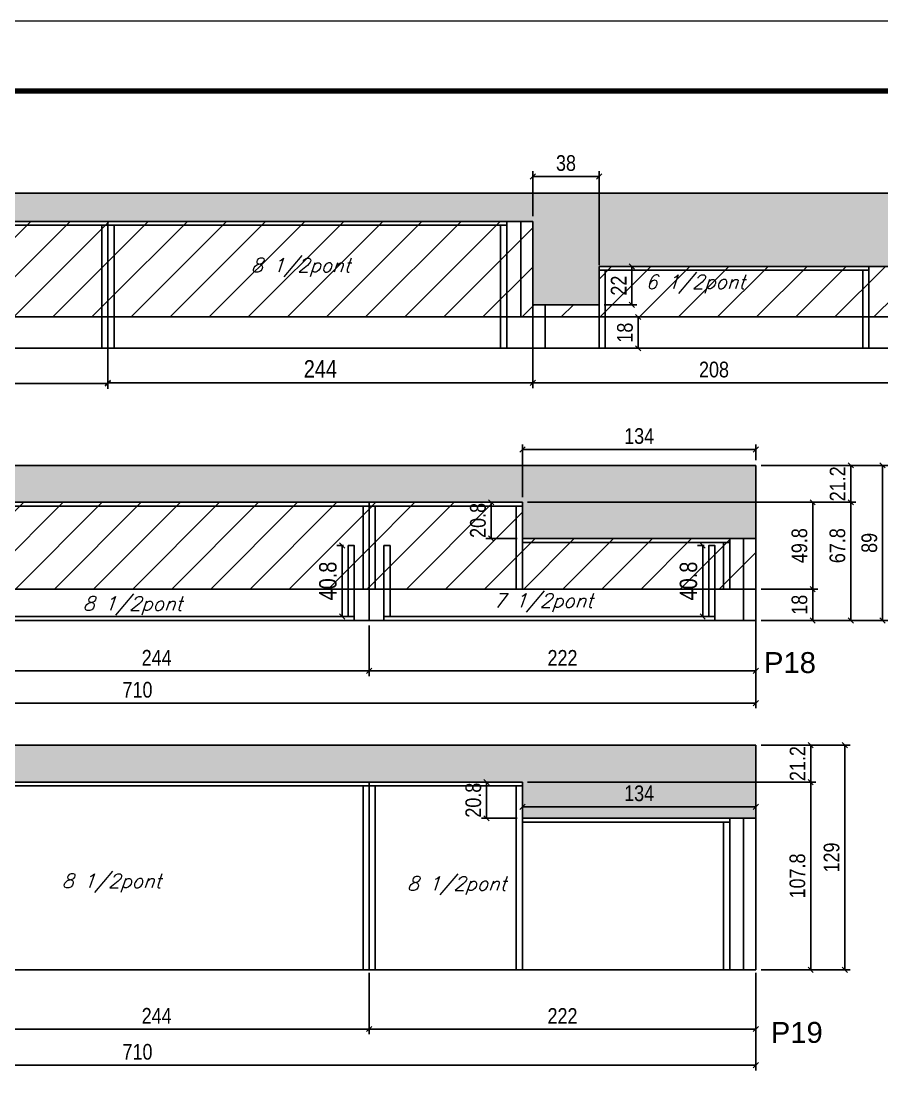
# Model space of a CAD drawing. Extents: x -20960 to -5926, y -2106 to 21915.
# Drawn here: x -10115 to -9621, y 19006 to 19618 of the extents above; entities that cross this region are included whole.
import ezdxf

# ---------------------------------------------------------------- set-up
doc = ezdxf.new("R2010")
doc.units = 0
doc.linetypes.add('DASHED', pattern=[0.75, 0.5, -0.25])
for name, color, linetype in [('5', 5, 'Continuous'), ('COTA', 241, 'Continuous'), ('Painéis', 200, 'Continuous'), ('Reaproveitamento', 251, 'Continuous'), ('SARR_2.2x7', 40, 'Continuous'), ('SARR_3.5x7', 81, 'Continuous'), ('texto', 7, 'Continuous')]:
    doc.layers.add(name, color=color, linetype=linetype)
doc.layers.add('Folhas', color=255, linetype='Continuous', lineweight=9)
doc.layers.add('SARRAFO DE PRESSAO', color=251, linetype='DASHED', lineweight=9)
doc.styles.add('COTA TECNICA', font='techl___.ttf', dxfattribs={"height": 10})
doc.styles.add('COTA TECNICA-50', font='techl___.ttf', dxfattribs={"height": 9})
doc.styles.add('Romans', font='romans.shx')
doc.styles.get("Standard").update_dxf_attribs({"font": 'arial.ttf'})
doc.dimstyles.new('COTA PAINEL-50', dxfattribs={"dimtxt": 9, "dimasz": 3, "dimexe": 3, "dimexo": 3, "dimgap": 3, "dimtad": 1, "dimdec": 1, "dimzin": 12, "dimdsep": 46, "dimtxsty": 'COTA TECNICA-50', "dimblk1": 'OBLIQUE', "dimblk2": 'OBLIQUE', "dimsah": 1, "dimcen": 0.9, "dimclrd": 4, "dimclre": 4, "dimclrt": 240, "dimadec": 1, "dimazin": 3, "dimtfac": 1, "dimtdec": 1, "dimtmove": 0, "dimatfit": 3, "dimfxl": 1, "dimtolj": 1, "dimtzin": 12, "dimarcsym": 0})
doc.dimstyles.new('PAINEL', dxfattribs={"dimtxt": 10, "dimasz": 3, "dimexe": 3, "dimexo": 3, "dimgap": 3, "dimtad": 1, "dimdec": 1, "dimzin": 12, "dimdsep": 46, "dimtxsty": 'COTA TECNICA', "dimblk1": 'OBLIQUE', "dimblk2": 'OBLIQUE', "dimsah": 1, "dimcen": 0.9, "dimclrd": 4, "dimclre": 4, "dimclrt": 240, "dimadec": 1, "dimazin": 3, "dimtfac": 1, "dimtdec": 1, "dimtmove": 0, "dimatfit": 3, "dimfxl": 1, "dimtolj": 1, "dimtzin": 12, "dimarcsym": 0})
pattern_1 = [(50, (1585, 0), (5.4655401, -0.4781726), [0.5715, -6.2865]), (355, (1585, 0), (-1.0573026, 5.7317054), [0.4572, -5.0292175]), (100.451445, (1585.4555, -0.04), (4.4082374, 5.2535326), [0.4857003, -5.3427073]), (46.1842, (1585, 1.524), (8.1323712, -1.2612698), [0.85725, -9.42975]), (96.635558, (1585.678, 1.419), (7.122124, 7.4227837), [0.7285507, -8.0140682]), (351.18415, (1585, 1.524), (7.122124, 7.4227837), [0.685799, -7.543792]), (21, (1585.762, 1.143), (4.5484317, -3.06795595), [0.5715, -6.2865]), (326, (1585.762, 1.143), (1.8540609, 5.525639), [0.4572, -5.0292]), (71.451445, (1586.141, 0.8873), (6.4024926, 2.4576831), [0.4857003, -5.3426981]), (37.5, (1585, 0), (0.0926581, 2.53665117), [0, -4.96824, 0, -5.1054, 0, -5.04825]), (7.5, (1585, 0), (2.00458988, 3.00541724), [0, -2.91084, 0, -4.85394, 0, -1.92405]), (327.5, (1583.3007, 0), (4.06771786, -0.17186232), [0, -1.905, 0, -5.9436, 0, -7.8867]), (317.5, (1582.5387, 0), (4.44387544, 0.76279473), [0, -2.4765, 0, -3.94716, 0, -5.6007])]

# ---------------------------------------------------------------- blocks, each defined once
blk = doc.blocks.new('9999999999')
at = {"layer": 'Folhas'}
blk.add_lwpolyline([(98138.98, 34190.21), (99623.98, 34190.21), (99623.98, 35240.21), (98138.98, 35240.21)], close=True, dxfattribs=at)
at = {"layer": 'Folhas', "color": 30, "const_width": 3}
blk.add_lwpolyline([(98213.98, 34230.21), (99583.98, 34230.21), (99583.98, 35200.21), (98213.98, 35200.21)], close=True, dxfattribs=at)
blk = doc.blocks.new('_Oblique')
at = {"color": 0, "linetype": 'ByBlock', "lineweight": -2}
blk.add_line((-0.5, -0.5), (0.5, 0.5), dxfattribs=at)
blk = doc.blocks.new('*D288')
at = {"layer": 'COTA', "color": 4, "lineweight": -2, "ltscale": 25, "transparency": 16777216}
for p, q in [((-10308.86, 19445.56), (-10308.86, 19407.29)), ((-10064.86, 19445.56), (-10064.86, 19407.29)), ((-10308.86, 19410.29), (-10064.86, 19410.29))]:
    blk.add_line(p, q, dxfattribs=at)
at = {"layer": 'Defpoints', "color": 0, "ltscale": 25, "transparency": 16777216}
for p in [(-10308.86, 19448.56), (-10064.86, 19448.56), (-10064.86, 19410.29)]:
    blk.add_point(p, dxfattribs=at)
at = {"layer": 'COTA', "color": 4, "lineweight": -2, "ltscale": 25, "transparency": 16777216, "xscale": 3, "yscale": 3, "zscale": 3, "rotation": 180}
blk.add_blockref('_Oblique', (-10308.86, 19410.29), dxfattribs=at)
at = {"layer": 'COTA', "color": 4, "lineweight": -2, "ltscale": 25, "transparency": 16777216, "xscale": 3, "yscale": 3, "zscale": 3}
blk.add_blockref('_Oblique', (-10064.86, 19410.29), dxfattribs=at)
at = {"layer": 'COTA', "color": 240, "ltscale": 25, "transparency": 16777216, "insert": (-10186.86, 19418.36), "char_height": 10, "attachment_point": 5, "style": 'COTA TECNICA'}
blk.add_mtext('\\A1;244', dxfattribs=at)
blk = doc.blocks.new('*D289')
at = {"layer": 'COTA', "color": 4, "lineweight": -2, "ltscale": 25, "transparency": 16777216}
for p, q in [((-10064.86, 19445.56), (-10064.86, 19407.72)), ((-9820.86, 19445.56), (-9820.86, 19407.72)), ((-10064.86, 19410.72), (-9820.86, 19410.72))]:
    blk.add_line(p, q, dxfattribs=at)
at = {"layer": 'Defpoints', "color": 0, "ltscale": 25, "transparency": 16777216}
for p in [(-10064.86, 19448.56), (-9820.86, 19448.56), (-9820.86, 19410.72)]:
    blk.add_point(p, dxfattribs=at)
at = {"layer": 'COTA', "color": 4, "lineweight": -2, "ltscale": 25, "transparency": 16777216, "xscale": 3, "yscale": 3, "zscale": 3, "rotation": 180}
blk.add_blockref('_Oblique', (-10064.86, 19410.72), dxfattribs=at)
at = {"layer": 'COTA', "color": 4, "lineweight": -2, "ltscale": 25, "transparency": 16777216, "xscale": 3, "yscale": 3, "zscale": 3}
blk.add_blockref('_Oblique', (-9820.86, 19410.72), dxfattribs=at)
at = {"layer": 'COTA', "color": 240, "ltscale": 25, "transparency": 16777216, "insert": (-9942.86, 19418.79), "char_height": 10, "attachment_point": 5, "style": 'COTA TECNICA'}
blk.add_mtext('\\A1;244', dxfattribs=at)
blk = doc.blocks.new('*D293')
at = {"layer": 'COTA', "color": 4, "lineweight": -2, "transparency": 16777216}
for p, q in [((-9612.88, 19445.56), (-9612.88, 19407.72)), ((-9820.86, 19427.56), (-9820.86, 19407.72)), ((-9612.88, 19410.72), (-9820.86, 19410.72))]:
    blk.add_line(p, q, dxfattribs=at)
at = {"layer": 'Defpoints', "color": 0, "transparency": 16777216}
for p in [(-9612.88, 19448.56), (-9820.86, 19430.56), (-9820.86, 19410.72)]:
    blk.add_point(p, dxfattribs=at)
at = {"layer": 'COTA', "color": 4, "lineweight": -2, "transparency": 16777216, "xscale": 3, "yscale": 3, "zscale": 3, "rotation": 180}
blk.add_blockref('_Oblique', (-9820.86, 19410.72), dxfattribs=at)
at = {"layer": 'COTA', "color": 4, "lineweight": -2, "transparency": 16777216, "xscale": 3, "yscale": 3, "zscale": 3}
blk.add_blockref('_Oblique', (-9612.88, 19410.72), dxfattribs=at)
at = {"layer": 'COTA', "color": 240, "transparency": 16777216, "insert": (-9716.87, 19418.33), "char_height": 9, "attachment_point": 5, "style": 'COTA TECNICA-50'}
blk.add_mtext('\\A1;208', dxfattribs=at)
blk = doc.blocks.new('*D295')
at = {"layer": 'COTA', "color": 4, "lineweight": -2, "transparency": 16777216}
for p, q in [((-9689.86, 19363.38), (-9617.08, 19363.38)), ((-9620.08, 19274.38), (-9620.08, 19363.38)), ((-9689.86, 19274.38), (-9617.08, 19274.38))]:
    blk.add_line(p, q, dxfattribs=at)
at = {"layer": 'Defpoints', "color": 0, "transparency": 16777216}
for p in [(-9692.86, 19363.38), (-9620.08, 19363.38), (-9692.86, 19274.38)]:
    blk.add_point(p, dxfattribs=at)
at = {"layer": 'COTA', "color": 4, "lineweight": -2, "transparency": 16777216, "xscale": 3, "yscale": 3, "zscale": 3}
for p, rotation in [((-9620.08, 19363.38), 90), ((-9620.08, 19274.38), 270)]:
    blk.add_blockref('_Oblique', p, dxfattribs=dict(at, rotation=rotation))
at = {"layer": 'COTA', "color": 240, "transparency": 16777216, "insert": (-9627.67, 19318.88), "char_height": 9, "attachment_point": 5, "rotation": 90, "style": 'COTA TECNICA-50'}
blk.add_mtext('\\A1;89', dxfattribs=at)
blk = doc.blocks.new('*D203')
at = {"layer": 'COTA', "color": 4, "lineweight": -2, "transparency": 16777216}
for p, q in [((-9689.86, 19363.38), (-9635.36, 19363.38)), ((-9638.36, 19363.38), (-9638.36, 19342.18)), ((-9823.86, 19342.18), (-9635.36, 19342.18))]:
    blk.add_line(p, q, dxfattribs=at)
at = {"layer": 'Defpoints', "color": 0, "transparency": 16777216}
for p in [(-9692.86, 19363.38), (-9826.86, 19342.18), (-9638.36, 19342.18)]:
    blk.add_point(p, dxfattribs=at)
at = {"layer": 'COTA', "color": 4, "lineweight": -2, "transparency": 16777216, "xscale": 3, "yscale": 3, "zscale": 3}
for p, rotation in [((-9638.36, 19363.38), 90), ((-9638.36, 19342.18), 270)]:
    blk.add_blockref('_Oblique', p, dxfattribs=dict(at, rotation=rotation))
at = {"layer": 'COTA', "color": 240, "transparency": 16777216, "insert": (-9645.91, 19352.78), "char_height": 9, "attachment_point": 5, "rotation": 90, "style": 'COTA TECNICA-50'}
blk.add_mtext('\\A1;21.2', dxfattribs=at)
blk = doc.blocks.new('*D204')
at = {"layer": 'COTA', "color": 4, "lineweight": -2, "transparency": 16777216}
for p, q in [((-9823.86, 19342.18), (-9635.36, 19342.18)), ((-9638.36, 19342.18), (-9638.36, 19274.38)), ((-9689.86, 19274.38), (-9635.36, 19274.38))]:
    blk.add_line(p, q, dxfattribs=at)
at = {"layer": 'Defpoints', "color": 0, "transparency": 16777216}
for p in [(-9826.86, 19342.18), (-9692.86, 19274.38), (-9638.36, 19274.38)]:
    blk.add_point(p, dxfattribs=at)
at = {"layer": 'COTA', "color": 4, "lineweight": -2, "transparency": 16777216, "xscale": 3, "yscale": 3, "zscale": 3}
for p, rotation in [((-9638.36, 19342.18), 90), ((-9638.36, 19274.38), 270)]:
    blk.add_blockref('_Oblique', p, dxfattribs=dict(at, rotation=rotation))
at = {"layer": 'COTA', "color": 240, "transparency": 16777216, "insert": (-9645.97, 19317.28), "char_height": 9, "attachment_point": 5, "rotation": 90, "style": 'COTA TECNICA-50'}
blk.add_mtext('\\A1;67.8', dxfattribs=at)
blk = doc.blocks.new('*D297')
at = {"layer": 'COTA', "color": 4, "lineweight": -2, "transparency": 16777216}
for p, q in [((-10158.86, 19271.38), (-10158.86, 19242.39)), ((-9914.86, 19271.38), (-9914.86, 19242.39)), ((-10158.86, 19245.39), (-9914.86, 19245.39))]:
    blk.add_line(p, q, dxfattribs=at)
at = {"layer": 'Defpoints', "color": 0, "transparency": 16777216}
for p in [(-10158.86, 19274.38), (-9914.86, 19274.38), (-9914.86, 19245.39)]:
    blk.add_point(p, dxfattribs=at)
at = {"layer": 'COTA', "color": 4, "lineweight": -2, "transparency": 16777216, "xscale": 3, "yscale": 3, "zscale": 3, "rotation": 180}
blk.add_blockref('_Oblique', (-10158.86, 19245.39), dxfattribs=at)
at = {"layer": 'COTA', "color": 4, "lineweight": -2, "transparency": 16777216, "xscale": 3, "yscale": 3, "zscale": 3}
blk.add_blockref('_Oblique', (-9914.86, 19245.39), dxfattribs=at)
at = {"layer": 'COTA', "color": 240, "transparency": 16777216, "insert": (-10036.86, 19252.96), "char_height": 9, "attachment_point": 5, "style": 'COTA TECNICA-50'}
blk.add_mtext('\\A1;244', dxfattribs=at)
blk = doc.blocks.new('*D298')
at = {"layer": 'COTA', "color": 4, "lineweight": -2, "transparency": 16777216}
for p, q in [((-9914.86, 19271.38), (-9914.86, 19242.39)), ((-9692.86, 19271.38), (-9692.86, 19242.39)), ((-9914.86, 19245.39), (-9692.86, 19245.39))]:
    blk.add_line(p, q, dxfattribs=at)
at = {"layer": 'Defpoints', "color": 0, "transparency": 16777216}
for p in [(-9914.86, 19274.38), (-9692.86, 19274.38), (-9692.86, 19245.39)]:
    blk.add_point(p, dxfattribs=at)
at = {"layer": 'COTA', "color": 4, "lineweight": -2, "transparency": 16777216, "xscale": 3, "yscale": 3, "zscale": 3, "rotation": 180}
blk.add_blockref('_Oblique', (-9914.86, 19245.39), dxfattribs=at)
at = {"layer": 'COTA', "color": 4, "lineweight": -2, "transparency": 16777216, "xscale": 3, "yscale": 3, "zscale": 3}
blk.add_blockref('_Oblique', (-9692.86, 19245.39), dxfattribs=at)
at = {"layer": 'COTA', "color": 240, "transparency": 16777216, "insert": (-9803.86, 19252.89), "char_height": 9, "attachment_point": 5, "style": 'COTA TECNICA-50'}
blk.add_mtext('\\A1;222', dxfattribs=at)
blk = doc.blocks.new('*D248')
at = {"layer": 'COTA', "color": 4, "lineweight": -2, "transparency": 16777216}
for p, q in [((-10402.86, 19271.38), (-10402.86, 19223.93)), ((-9692.86, 19271.38), (-9692.86, 19223.93)), ((-9692.86, 19226.93), (-10402.86, 19226.93))]:
    blk.add_line(p, q, dxfattribs=at)
at = {"layer": 'Defpoints', "color": 0, "transparency": 16777216}
for p in [(-10402.86, 19274.38), (-9692.86, 19274.38), (-10402.86, 19226.93)]:
    blk.add_point(p, dxfattribs=at)
at = {"layer": 'COTA', "color": 4, "lineweight": -2, "transparency": 16777216, "xscale": 3, "yscale": 3, "zscale": 3, "rotation": 180}
blk.add_blockref('_Oblique', (-10402.86, 19226.93), dxfattribs=at)
at = {"layer": 'COTA', "color": 4, "lineweight": -2, "transparency": 16777216, "xscale": 3, "yscale": 3, "zscale": 3}
blk.add_blockref('_Oblique', (-9692.86, 19226.93), dxfattribs=at)
at = {"layer": 'COTA', "color": 240, "transparency": 16777216, "insert": (-10047.86, 19234.52), "char_height": 9, "attachment_point": 5, "style": 'COTA TECNICA-50'}
blk.add_mtext('\\A1;710', dxfattribs=at)
blk = doc.blocks.new('*D269')
at = {"layer": 'COTA', "color": 4, "lineweight": -2, "transparency": 16777216}
for p, q in [((-9826.86, 19345.18), (-9826.86, 19375.45)), ((-9826.86, 19372.45), (-9692.86, 19372.45)), ((-9692.86, 19366.38), (-9692.86, 19375.45))]:
    blk.add_line(p, q, dxfattribs=at)
at = {"layer": 'Defpoints', "color": 0, "transparency": 16777216}
for p in [(-9692.86, 19372.45), (-9692.86, 19363.38), (-9826.86, 19342.18)]:
    blk.add_point(p, dxfattribs=at)
at = {"layer": 'COTA', "color": 4, "lineweight": -2, "transparency": 16777216, "xscale": 3, "yscale": 3, "zscale": 3, "rotation": 180}
blk.add_blockref('_Oblique', (-9826.86, 19372.45), dxfattribs=at)
at = {"layer": 'COTA', "color": 4, "lineweight": -2, "transparency": 16777216, "xscale": 3, "yscale": 3, "zscale": 3}
blk.add_blockref('_Oblique', (-9692.86, 19372.45), dxfattribs=at)
at = {"layer": 'COTA', "color": 240, "transparency": 16777216, "insert": (-9759.86, 19380.15), "char_height": 9, "attachment_point": 5, "style": 'COTA TECNICA-50'}
blk.add_mtext('\\A1;134', dxfattribs=at)
blk = doc.blocks.new('*D271')
at = {"layer": 'COTA', "color": 4, "lineweight": -2, "transparency": 16777216}
for p, q in [((-9829.86, 19342.18), (-9847.78, 19342.18)), ((-9844.78, 19321.38), (-9844.78, 19342.18)), ((-9829.86, 19321.38), (-9847.78, 19321.38))]:
    blk.add_line(p, q, dxfattribs=at)
at = {"layer": 'Defpoints', "color": 0, "transparency": 16777216}
for p in [(-9844.78, 19342.18), (-9826.86, 19342.18), (-9826.86, 19321.38)]:
    blk.add_point(p, dxfattribs=at)
at = {"layer": 'COTA', "color": 4, "lineweight": -2, "transparency": 16777216, "xscale": 3, "yscale": 3, "zscale": 3}
for p, rotation in [((-9844.78, 19342.18), 90), ((-9844.78, 19321.38), 270)]:
    blk.add_blockref('_Oblique', p, dxfattribs=dict(at, rotation=rotation))
at = {"layer": 'COTA', "color": 240, "transparency": 16777216, "insert": (-9852.39, 19331.78), "char_height": 9, "attachment_point": 5, "rotation": 90, "style": 'COTA TECNICA-50'}
blk.add_mtext('\\A1;20.8', dxfattribs=at)
blk = doc.blocks.new('*D322')
at = {"layer": 'COTA', "color": 4, "lineweight": -2, "transparency": 16777216}
for p, q in [((-9776.36, 19448.56), (-9757.37, 19448.56)), ((-9760.37, 19430.56), (-9760.37, 19448.56)), ((-9776.36, 19430.56), (-9757.37, 19430.56))]:
    blk.add_line(p, q, dxfattribs=at)
at = {"layer": 'Defpoints', "color": 0, "transparency": 16777216}
for p in [(-9779.36, 19448.56), (-9760.37, 19448.56), (-9779.36, 19430.56)]:
    blk.add_point(p, dxfattribs=at)
at = {"layer": 'COTA', "color": 4, "lineweight": -2, "transparency": 16777216, "xscale": 3, "yscale": 3, "zscale": 3}
for p, rotation in [((-9760.37, 19448.56), 90), ((-9760.37, 19430.56), 270)]:
    blk.add_blockref('_Oblique', p, dxfattribs=dict(at, rotation=rotation))
at = {"layer": 'COTA', "color": 240, "transparency": 16777216, "insert": (-9767.96, 19439.56), "char_height": 9, "attachment_point": 5, "rotation": 90, "style": 'COTA TECNICA-50'}
blk.add_mtext('\\A1;18', dxfattribs=at)
blk = doc.blocks.new('*D332')
at = {"layer": 'COTA', "color": 4, "lineweight": -2, "transparency": 16777216}
for p, q in [((-9779.86, 19477.56), (-9761.1, 19477.56)), ((-9764.1, 19477.56), (-9764.1, 19455.56)), ((-9779.86, 19455.56), (-9761.1, 19455.56))]:
    blk.add_line(p, q, dxfattribs=at)
at = {"layer": 'Defpoints', "color": 0, "transparency": 16777216}
for p in [(-9782.86, 19477.56), (-9782.86, 19455.56), (-9764.1, 19455.56)]:
    blk.add_point(p, dxfattribs=at)
at = {"layer": 'COTA', "color": 4, "lineweight": -2, "transparency": 16777216, "xscale": 3, "yscale": 3, "zscale": 3}
for p, rotation in [((-9764.1, 19477.56), 90), ((-9764.1, 19455.56), 270)]:
    blk.add_blockref('_Oblique', p, dxfattribs=dict(at, rotation=rotation))
at = {"layer": 'COTA', "color": 240, "transparency": 16777216, "insert": (-9771.6, 19466.56), "char_height": 9, "attachment_point": 5, "rotation": 90, "style": 'COTA TECNICA-50'}
blk.add_mtext('\\A1;22', dxfattribs=at)
blk = doc.blocks.new('*D333')
at = {"layer": 'COTA', "color": 4, "lineweight": -2, "transparency": 16777216}
for p, q in [((-9820.86, 19506.36), (-9820.86, 19532.15)), ((-9782.86, 19478.36), (-9782.86, 19532.15)), ((-9820.86, 19529.15), (-9782.86, 19529.15))]:
    blk.add_line(p, q, dxfattribs=at)
at = {"layer": 'Defpoints', "color": 0, "transparency": 16777216}
for p in [(-9782.86, 19529.15), (-9820.86, 19503.36), (-9782.86, 19475.36)]:
    blk.add_point(p, dxfattribs=at)
at = {"layer": 'COTA', "color": 4, "lineweight": -2, "transparency": 16777216, "xscale": 3, "yscale": 3, "zscale": 3, "rotation": 180}
blk.add_blockref('_Oblique', (-9820.86, 19529.15), dxfattribs=at)
at = {"layer": 'COTA', "color": 4, "lineweight": -2, "transparency": 16777216, "xscale": 3, "yscale": 3, "zscale": 3}
blk.add_blockref('_Oblique', (-9782.86, 19529.15), dxfattribs=at)
at = {"layer": 'COTA', "color": 240, "transparency": 16777216, "insert": (-9801.86, 19536.86), "char_height": 9, "attachment_point": 5, "style": 'COTA TECNICA-50'}
blk.add_mtext('\\A1;38', dxfattribs=at)
blk = doc.blocks.new('*D337')
at = {"layer": 'COTA', "color": 4, "lineweight": -2, "ltscale": 25, "transparency": 16777216}
for p, q in [((-9929.57, 19317.38), (-9933.39, 19317.38)), ((-9930.39, 19317.38), (-9930.39, 19276.58)), ((-9929.57, 19276.58), (-9933.39, 19276.58))]:
    blk.add_line(p, q, dxfattribs=at)
at = {"layer": 'Defpoints', "color": 0, "ltscale": 25, "transparency": 16777216}
for p in [(-9926.57, 19317.38), (-9930.39, 19276.58), (-9926.57, 19276.58)]:
    blk.add_point(p, dxfattribs=at)
at = {"layer": 'COTA', "color": 4, "lineweight": -2, "ltscale": 25, "transparency": 16777216, "xscale": 3, "yscale": 3, "zscale": 3}
for p, rotation in [((-9930.39, 19317.38), 90), ((-9930.39, 19276.58), 270)]:
    blk.add_blockref('_Oblique', p, dxfattribs=dict(at, rotation=rotation))
at = {"layer": 'COTA', "color": 240, "ltscale": 25, "transparency": 16777216, "insert": (-9938.52, 19296.98), "char_height": 10, "attachment_point": 5, "rotation": 90, "style": 'COTA TECNICA'}
blk.add_mtext('\\A1;40.8', dxfattribs=at)
blk = doc.blocks.new('*D338')
at = {"layer": 'COTA', "color": 4, "lineweight": -2, "ltscale": 25, "transparency": 16777216}
for p, q in [((-9722.54, 19317.38), (-9726.37, 19317.38)), ((-9723.37, 19317.38), (-9723.37, 19276.58)), ((-9722.54, 19276.58), (-9726.37, 19276.58))]:
    blk.add_line(p, q, dxfattribs=at)
at = {"layer": 'Defpoints', "color": 0, "ltscale": 25, "transparency": 16777216}
for p in [(-9719.54, 19317.38), (-9723.37, 19276.58), (-9719.54, 19276.58)]:
    blk.add_point(p, dxfattribs=at)
at = {"layer": 'COTA', "color": 4, "lineweight": -2, "ltscale": 25, "transparency": 16777216, "xscale": 3, "yscale": 3, "zscale": 3}
for p, rotation in [((-9723.37, 19317.38), 90), ((-9723.37, 19276.58), 270)]:
    blk.add_blockref('_Oblique', p, dxfattribs=dict(at, rotation=rotation))
at = {"layer": 'COTA', "color": 240, "ltscale": 25, "transparency": 16777216, "insert": (-9731.49, 19296.98), "char_height": 10, "attachment_point": 5, "rotation": 90, "style": 'COTA TECNICA'}
blk.add_mtext('\\A1;40.8', dxfattribs=at)
blk = doc.blocks.new('*D339')
at = {"layer": 'COTA', "color": 4, "lineweight": -2, "transparency": 16777216}
for p, q in [((-9823.86, 19342.18), (-9657.19, 19342.18)), ((-9660.19, 19292.38), (-9660.19, 19342.18)), ((-9689.86, 19292.38), (-9657.19, 19292.38))]:
    blk.add_line(p, q, dxfattribs=at)
at = {"layer": 'Defpoints', "color": 0, "transparency": 16777216}
for p in [(-9826.86, 19342.18), (-9660.19, 19342.18), (-9692.86, 19292.38)]:
    blk.add_point(p, dxfattribs=at)
at = {"layer": 'COTA', "color": 4, "lineweight": -2, "transparency": 16777216, "xscale": 3, "yscale": 3, "zscale": 3}
for p, rotation in [((-9660.19, 19342.18), 90), ((-9660.19, 19292.38), 270)]:
    blk.add_blockref('_Oblique', p, dxfattribs=dict(at, rotation=rotation))
at = {"layer": 'COTA', "color": 240, "transparency": 16777216, "insert": (-9667.79, 19317.28), "char_height": 9, "attachment_point": 5, "rotation": 90, "style": 'COTA TECNICA-50'}
blk.add_mtext('\\A1;49.8', dxfattribs=at)
blk = doc.blocks.new('*D340')
at = {"layer": 'COTA', "color": 4, "lineweight": -2, "transparency": 16777216}
for p, q in [((-9689.86, 19292.38), (-9657.19, 19292.38)), ((-9660.19, 19292.38), (-9660.19, 19274.38)), ((-9689.86, 19274.38), (-9657.19, 19274.38))]:
    blk.add_line(p, q, dxfattribs=at)
at = {"layer": 'Defpoints', "color": 0, "transparency": 16777216}
for p in [(-9692.86, 19292.38), (-9692.86, 19274.38), (-9660.19, 19274.38)]:
    blk.add_point(p, dxfattribs=at)
at = {"layer": 'COTA', "color": 4, "lineweight": -2, "transparency": 16777216, "xscale": 3, "yscale": 3, "zscale": 3}
for p, rotation in [((-9660.19, 19292.38), 90), ((-9660.19, 19274.38), 270)]:
    blk.add_blockref('_Oblique', p, dxfattribs=dict(at, rotation=rotation))
at = {"layer": 'COTA', "color": 240, "transparency": 16777216, "insert": (-9667.78, 19283.38), "char_height": 9, "attachment_point": 5, "rotation": 90, "style": 'COTA TECNICA-50'}
blk.add_mtext('\\A1;18', dxfattribs=at)
blk = doc.blocks.new('*D343')
at = {"layer": 'COTA', "color": 4, "lineweight": -2, "transparency": 16777216}
for p, q in [((-9823.86, 19181.6), (-9658.34, 19181.6)), ((-9661.34, 19073.8), (-9661.34, 19181.6)), ((-9689.86, 19073.8), (-9658.34, 19073.8))]:
    blk.add_line(p, q, dxfattribs=at)
at = {"layer": 'Defpoints', "color": 0, "transparency": 16777216}
for p in [(-9826.86, 19181.6), (-9661.34, 19181.6), (-9692.86, 19073.8)]:
    blk.add_point(p, dxfattribs=at)
at = {"layer": 'COTA', "color": 4, "lineweight": -2, "transparency": 16777216, "xscale": 3, "yscale": 3, "zscale": 3}
for p, rotation in [((-9661.34, 19181.6), 90), ((-9661.34, 19073.8), 270)]:
    blk.add_blockref('_Oblique', p, dxfattribs=dict(at, rotation=rotation))
at = {"layer": 'COTA', "color": 240, "transparency": 16777216, "insert": (-9668.95, 19127.7), "char_height": 9, "attachment_point": 5, "rotation": 90, "style": 'COTA TECNICA-50'}
blk.add_mtext('\\A1;107.8', dxfattribs=at)
blk = doc.blocks.new('*D344')
at = {"layer": 'COTA', "color": 4, "lineweight": -2, "transparency": 16777216}
for p, q in [((-9689.86, 19202.8), (-9658.34, 19202.8)), ((-9661.34, 19181.6), (-9661.34, 19202.8)), ((-9823.86, 19181.6), (-9658.34, 19181.6))]:
    blk.add_line(p, q, dxfattribs=at)
at = {"layer": 'Defpoints', "color": 0, "transparency": 16777216}
for p in [(-9692.86, 19202.8), (-9661.34, 19202.8), (-9826.86, 19181.6)]:
    blk.add_point(p, dxfattribs=at)
at = {"layer": 'COTA', "color": 4, "lineweight": -2, "transparency": 16777216, "xscale": 3, "yscale": 3, "zscale": 3}
for p, rotation in [((-9661.34, 19202.8), 90), ((-9661.34, 19181.6), 270)]:
    blk.add_blockref('_Oblique', p, dxfattribs=dict(at, rotation=rotation))
at = {"layer": 'COTA', "color": 240, "transparency": 16777216, "insert": (-9668.89, 19192.2), "char_height": 9, "attachment_point": 5, "rotation": 90, "style": 'COTA TECNICA-50'}
blk.add_mtext('\\A1;21.2', dxfattribs=at)
blk = doc.blocks.new('*D346')
at = {"layer": 'COTA', "color": 4, "lineweight": -2, "transparency": 16777216}
for p, q in [((-9826.86, 19163.8), (-9826.86, 19170.38)), ((-9692.86, 19163.8), (-9692.86, 19170.38)), ((-9692.86, 19167.38), (-9826.86, 19167.38))]:
    blk.add_line(p, q, dxfattribs=at)
at = {"layer": 'Defpoints', "color": 0, "transparency": 16777216}
for p in [(-9826.86, 19167.38), (-9826.86, 19160.8), (-9692.86, 19160.8)]:
    blk.add_point(p, dxfattribs=at)
at = {"layer": 'COTA', "color": 4, "lineweight": -2, "transparency": 16777216, "xscale": 3, "yscale": 3, "zscale": 3, "rotation": 180}
blk.add_blockref('_Oblique', (-9826.86, 19167.38), dxfattribs=at)
at = {"layer": 'COTA', "color": 4, "lineweight": -2, "transparency": 16777216, "xscale": 3, "yscale": 3, "zscale": 3}
blk.add_blockref('_Oblique', (-9692.86, 19167.38), dxfattribs=at)
at = {"layer": 'COTA', "color": 240, "transparency": 16777216, "insert": (-9759.86, 19175.08), "char_height": 9, "attachment_point": 5, "style": 'COTA TECNICA-50'}
blk.add_mtext('\\A1;134', dxfattribs=at)
blk = doc.blocks.new('*D348')
at = {"layer": 'COTA', "color": 4, "lineweight": -2, "transparency": 16777216}
for p, q in [((-10158.86, 19072.15), (-10158.86, 19036.85)), ((-9914.86, 19072.15), (-9914.86, 19036.85)), ((-10158.86, 19039.85), (-9914.86, 19039.85))]:
    blk.add_line(p, q, dxfattribs=at)
at = {"layer": 'Defpoints', "color": 0, "transparency": 16777216}
for p in [(-10158.86, 19075.15), (-9914.86, 19075.15), (-9914.86, 19039.85)]:
    blk.add_point(p, dxfattribs=at)
at = {"layer": 'COTA', "color": 4, "lineweight": -2, "transparency": 16777216, "xscale": 3, "yscale": 3, "zscale": 3, "rotation": 180}
blk.add_blockref('_Oblique', (-10158.86, 19039.85), dxfattribs=at)
at = {"layer": 'COTA', "color": 4, "lineweight": -2, "transparency": 16777216, "xscale": 3, "yscale": 3, "zscale": 3}
blk.add_blockref('_Oblique', (-9914.86, 19039.85), dxfattribs=at)
at = {"layer": 'COTA', "color": 240, "transparency": 16777216, "insert": (-10036.86, 19047.42), "char_height": 9, "attachment_point": 5, "style": 'COTA TECNICA-50'}
blk.add_mtext('\\A1;244', dxfattribs=at)
blk = doc.blocks.new('*D349')
at = {"layer": 'COTA', "color": 4, "lineweight": -2, "transparency": 16777216}
for p, q in [((-9914.86, 19072.15), (-9914.86, 19036.85)), ((-9692.86, 19072.15), (-9692.86, 19036.85)), ((-9914.86, 19039.85), (-9692.86, 19039.85))]:
    blk.add_line(p, q, dxfattribs=at)
at = {"layer": 'Defpoints', "color": 0, "transparency": 16777216}
for p in [(-9914.86, 19075.15), (-9692.86, 19075.15), (-9692.86, 19039.85)]:
    blk.add_point(p, dxfattribs=at)
at = {"layer": 'COTA', "color": 4, "lineweight": -2, "transparency": 16777216, "xscale": 3, "yscale": 3, "zscale": 3, "rotation": 180}
blk.add_blockref('_Oblique', (-9914.86, 19039.85), dxfattribs=at)
at = {"layer": 'COTA', "color": 4, "lineweight": -2, "transparency": 16777216, "xscale": 3, "yscale": 3, "zscale": 3}
blk.add_blockref('_Oblique', (-9692.86, 19039.85), dxfattribs=at)
at = {"layer": 'COTA', "color": 240, "transparency": 16777216, "insert": (-9803.86, 19047.35), "char_height": 9, "attachment_point": 5, "style": 'COTA TECNICA-50'}
blk.add_mtext('\\A1;222', dxfattribs=at)
blk = doc.blocks.new('*D350')
at = {"layer": 'COTA', "color": 4, "lineweight": -2, "transparency": 16777216}
for p, q in [((-10402.86, 19072.15), (-10402.86, 19016.12)), ((-9692.86, 19072.15), (-9692.86, 19016.12)), ((-9692.86, 19019.12), (-10402.86, 19019.12))]:
    blk.add_line(p, q, dxfattribs=at)
at = {"layer": 'Defpoints', "color": 0, "transparency": 16777216}
for p in [(-10402.86, 19075.15), (-9692.86, 19075.15), (-10402.86, 19019.12)]:
    blk.add_point(p, dxfattribs=at)
at = {"layer": 'COTA', "color": 4, "lineweight": -2, "transparency": 16777216, "xscale": 3, "yscale": 3, "zscale": 3, "rotation": 180}
blk.add_blockref('_Oblique', (-10402.86, 19019.12), dxfattribs=at)
at = {"layer": 'COTA', "color": 4, "lineweight": -2, "transparency": 16777216, "xscale": 3, "yscale": 3, "zscale": 3}
blk.add_blockref('_Oblique', (-9692.86, 19019.12), dxfattribs=at)
at = {"layer": 'COTA', "color": 240, "transparency": 16777216, "insert": (-10047.86, 19026.71), "char_height": 9, "attachment_point": 5, "style": 'COTA TECNICA-50'}
blk.add_mtext('\\A1;710', dxfattribs=at)
blk = doc.blocks.new('*D351')
at = {"layer": 'COTA', "color": 4, "lineweight": -2, "transparency": 16777216}
for p, q in [((-9829.86, 19181.6), (-9850.43, 19181.6)), ((-9847.43, 19181.6), (-9847.43, 19160.8)), ((-9829.86, 19160.8), (-9850.43, 19160.8))]:
    blk.add_line(p, q, dxfattribs=at)
at = {"layer": 'Defpoints', "color": 0, "transparency": 16777216}
for p in [(-9826.86, 19181.6), (-9847.43, 19160.8), (-9826.86, 19160.8)]:
    blk.add_point(p, dxfattribs=at)
at = {"layer": 'COTA', "color": 4, "lineweight": -2, "transparency": 16777216, "xscale": 3, "yscale": 3, "zscale": 3}
for p, rotation in [((-9847.43, 19181.6), 90), ((-9847.43, 19160.8), 270)]:
    blk.add_blockref('_Oblique', p, dxfattribs=dict(at, rotation=rotation))
at = {"layer": 'COTA', "color": 240, "transparency": 16777216, "insert": (-9855.04, 19171.2), "char_height": 9, "attachment_point": 5, "rotation": 90, "style": 'COTA TECNICA-50'}
blk.add_mtext('\\A1;20.8', dxfattribs=at)
blk = doc.blocks.new('*D353')
at = {"layer": 'COTA', "color": 4, "lineweight": -2, "transparency": 16777216}
for p, q in [((-9689.86, 19202.8), (-9638.75, 19202.8)), ((-9641.75, 19073.8), (-9641.75, 19202.8)), ((-9689.86, 19073.8), (-9638.75, 19073.8))]:
    blk.add_line(p, q, dxfattribs=at)
at = {"layer": 'Defpoints', "color": 0, "transparency": 16777216}
for p in [(-9692.86, 19202.8), (-9641.75, 19202.8), (-9692.86, 19073.8)]:
    blk.add_point(p, dxfattribs=at)
at = {"layer": 'COTA', "color": 4, "lineweight": -2, "transparency": 16777216, "xscale": 3, "yscale": 3, "zscale": 3}
for p, rotation in [((-9641.75, 19202.8), 90), ((-9641.75, 19073.8), 270)]:
    blk.add_blockref('_Oblique', p, dxfattribs=dict(at, rotation=rotation))
at = {"layer": 'COTA', "color": 240, "transparency": 16777216, "insert": (-9649.33, 19138.3), "char_height": 9, "attachment_point": 5, "rotation": 90, "style": 'COTA TECNICA-50'}
blk.add_mtext('\\A1;129', dxfattribs=at)

msp = doc.modelspace()

# ---------------------------------------------------------------- hatches: boundary and pattern name
at = {"layer": 'COTA', "linetype": 'ByBlock'}
h = msp.add_hatch(dxfattribs=at)
h.set_pattern_fill('AR-CONC', color=256, scale=0.03)
h.set_pattern_definition(pattern_1)
h.paths.add_polyline_path([(-9612.88, 19519.56), (-10402.86, 19519.56), (-10402.86, 19455.56), (-10358.86, 19455.56), (-10358.86, 19503.36), (-9820.86, 19503.36), (-9820.86, 19455.56), (-9782.86, 19455.56), (-9782.86, 19477.56), (-9612.88, 19477.56)])
h = msp.add_hatch(dxfattribs=at)
h.set_pattern_fill('AR-CONC', color=256, scale=0.03)
h.set_pattern_definition(pattern_1)
h.paths.add_polyline_path([(-10268.86, 19321.38), (-10268.86, 19342.18), (-9826.86, 19342.18), (-9826.86, 19321.38), (-9692.86, 19321.38), (-9692.86, 19363.38), (-10402.86, 19363.38), (-10402.86, 19321.38)])
h = msp.add_hatch(dxfattribs=at)
h.set_pattern_fill('AR-CONC', color=256, scale=0.03)
h.set_pattern_definition([(50, (1585, 40.3515), (5.4655401, -0.4781726), [0.5715, -6.2865]), (355, (1585, 40.3515), (-1.0573026, 5.7317054), [0.4572, -5.0292175]), (100.451445, (1585.4555, 40.3117), (4.4082374, 5.2535326), [0.4857003, -5.3427073]), (46.1842, (1585, 41.8755), (8.1323712, -1.2612698), [0.85725, -9.42975]), (96.635558, (1585.678, 41.7704), (7.122124, 7.4227837), [0.7285507, -8.0140682]), (351.18415, (1585, 41.8755), (7.122124, 7.4227837), [0.685799, -7.543792]), (21, (1585.762, 41.4945), (4.5484317, -3.06795595), [0.5715, -6.2865]), (326, (1585.762, 41.4945), (1.8540609, 5.525639), [0.4572, -5.0292]), (71.451445, (1586.141, 41.239), (6.4024926, 2.4576831), [0.4857003, -5.3426981]), (37.5, (1585, 40.3515), (0.0926581, 2.53665117), [0, -4.96824, 0, -5.1054, 0, -5.04825]), (7.5, (1585, 40.3515), (2.00458988, 3.00541724), [0, -2.91084, 0, -4.85394, 0, -1.92405]), (327.5, (1583.3007, 40.3515), (4.06771786, -0.17186232), [0, -1.905, 0, -5.9436, 0, -7.8867]), (317.5, (1582.5387, 40.3515), (4.44387544, 0.76279473), [0, -2.4765, 0, -3.94716, 0, -5.6007])])
h.paths.add_polyline_path([(-10402.86, 19202.8), (-10402.86, 19160.8), (-10268.86, 19160.8), (-10268.86, 19181.6), (-9826.86, 19181.6), (-9826.86, 19160.8), (-9692.86, 19160.8), (-9692.86, 19202.8)])
at = {"layer": 'Reaproveitamento', "transparency": 33554684}
h = msp.add_hatch(dxfattribs=at)
h.set_pattern_fill('ANSI31', color=256, scale=5)
h.paths.add_polyline_path([(-10308.86, 19503.36), (-10308.86, 19448.56), (-10064.86, 19448.56), (-10064.86, 19503.36)])
h = msp.add_hatch(dxfattribs=at)
h.set_pattern_fill('ANSI31', color=256, scale=5)
h.paths.add_polyline_path([(-10064.86, 19503.36), (-10064.86, 19448.56), (-9820.86, 19448.56), (-9820.86, 19455.56), (-9820.86, 19503.36)])
h = msp.add_hatch(dxfattribs=at)
h.set_pattern_fill('ANSI31', color=256, scale=5)
h.paths.add_polyline_path([(-9782.86, 19477.56), (-9782.86, 19455.56), (-9820.86, 19455.56), (-9820.86, 19448.56), (-9612.88, 19448.56), (-9612.88, 19477.56)])
h = msp.add_hatch(dxfattribs=at)
h.set_pattern_fill('ANSI31', color=256, scale=5)
h.paths.add_polyline_path([(-10158.86, 19342.18), (-10158.86, 19292.38), (-9914.86, 19292.38), (-9914.86, 19342.18)])
h = msp.add_hatch(dxfattribs=at)
h.set_pattern_fill('ANSI31', color=256, scale=5)
h.paths.add_polyline_path([(-9692.86, 19292.38), (-9692.86, 19321.38), (-9826.86, 19321.38), (-9826.86, 19342.18), (-9914.86, 19342.18), (-9914.86, 19292.38)])

# ---------------------------------------------------------------- linework, layer by layer
at = {"layer": 'COTA', "linetype": 'ByBlock'}
for p, q in [((-10402.86, 19519.56), (-9612.88, 19519.56)), ((-10402.86, 19448.56), (-9820.86, 19448.56)), ((-9692.86, 19363.38), (-10402.86, 19363.38)), ((-9692.86, 19321.38), (-9692.86, 19363.38)), ((-9692.86, 19243.38), (-9692.86, 19274.38)), ((-9692.86, 19202.8), (-10402.86, 19202.8)), ((-9692.86, 19202.8), (-9692.86, 19160.8))]:
    msp.add_line(p, q, dxfattribs=at)
at = {"layer": 'Painéis'}
for p, q in [((-10358.86, 19503.36), (-9820.86, 19503.36)), ((-9782.86, 19477.56), (-9612.88, 19477.56)), ((-10402.86, 19448.56), (-9612.88, 19448.56)), ((-10402.86, 19430.56), (-9612.88, 19430.56)), ((-10268.86, 19342.18), (-9826.86, 19342.18)), ((-9914.86, 19274.38), (-9914.86, 19342.18)), ((-9826.86, 19321.38), (-9826.86, 19342.18)), ((-9826.86, 19321.38), (-9692.86, 19321.38)), ((-9692.86, 19274.38), (-9692.86, 19321.38)), ((-10402.86, 19292.38), (-9692.86, 19292.38)), ((-10402.86, 19274.38), (-9692.86, 19274.38)), ((-10268.86, 19181.6), (-9826.86, 19181.6)), ((-9914.86, 19073.8), (-9914.86, 19181.6)), ((-9826.86, 19181.6), (-9826.86, 19160.8)), ((-9826.86, 19160.8), (-9692.86, 19160.8)), ((-9692.86, 19160.8), (-9692.86, 19073.8)), ((-9692.86, 19073.8), (-10402.86, 19073.8))]:
    msp.add_line(p, q, dxfattribs=at)
at = {"layer": 'Painéis', "ltscale": 25}
for p, q in [((-10064.86, 19430.56), (-10064.86, 19503.36)), ((-9820.86, 19448.56), (-9820.86, 19503.36)), ((-9782.86, 19455.56), (-9782.86, 19477.56)), ((-9820.86, 19455.56), (-9782.86, 19455.56)), ((-9820.86, 19430.56), (-9820.86, 19455.56)), ((-10034.36, 19448.56), (-10034.36, 19448.56))]:
    msp.add_line(p, q, dxfattribs=at)
at = {"layer": 'SARR_2.2x7', "linetype": 'Continuous'}
for p, q in [((-10308.86, 19501.16), (-10064.86, 19501.16)), ((-10064.86, 19501.16), (-9835.86, 19501.16)), ((-9827.86, 19448.56), (-9827.86, 19503.36)), ((-9782.86, 19475.36), (-9627.88, 19475.36)), ((-9813.86, 19448.56), (-9813.86, 19455.56)), ((-9813.86, 19430.56), (-9813.86, 19448.56)), ((-10158.86, 19339.98), (-9914.86, 19339.98)), ((-9914.86, 19339.98), (-9826.86, 19339.98)), ((-9826.86, 19319.18), (-9707.86, 19319.18)), ((-9699.86, 19292.38), (-9699.86, 19321.38)), ((-9699.86, 19274.38), (-9699.86, 19292.38)), ((-10158.86, 19179.4), (-9914.86, 19179.4)), ((-9914.86, 19179.4), (-9826.86, 19179.4)), ((-9826.86, 19158.6), (-9707.86, 19158.6)), ((-9699.86, 19160.8), (-9699.86, 19073.8))]:
    msp.add_line(p, q, dxfattribs=at)
at = {"layer": 'SARR_2.2x7', "linetype": 'Continuous', "ltscale": 50}
for p, q in [((-10150.34, 19276.58), (-9923.39, 19276.58)), ((-9906.34, 19276.58), (-9716.36, 19276.58))]:
    msp.add_line(p, q, dxfattribs=at)
at = {"layer": 'SARR_3.5x7'}
for p, q in [((-10068.36, 19501.16), (-10068.36, 19430.56)), ((-10064.86, 19501.16), (-10064.86, 19430.56)), ((-10061.34, 19501.16), (-10061.34, 19430.56)), ((-9839.36, 19430.56), (-9839.36, 19501.16)), ((-9835.86, 19430.56), (-9835.86, 19503.36)), ((-9782.86, 19430.56), (-9782.86, 19477.56)), ((-9779.36, 19430.56), (-9779.36, 19475.36)), ((-9631.38, 19430.56), (-9631.38, 19475.36)), ((-9627.88, 19430.56), (-9627.88, 19477.56)), ((-10068.36, 19430.56), (-10061.34, 19430.56)), ((-9839.36, 19430.56), (-9835.86, 19430.56)), ((-9782.86, 19430.56), (-9779.36, 19430.56)), ((-9627.88, 19430.56), (-9631.38, 19430.56)), ((-9826.86, 19292.38), (-9826.86, 19342.18)), ((-9918.39, 19339.98), (-9918.39, 19292.38)), ((-9911.34, 19339.98), (-9911.34, 19292.38)), ((-9830.36, 19292.38), (-9830.36, 19339.98)), ((-9711.36, 19292.38), (-9711.36, 19319.18)), ((-9707.86, 19292.38), (-9707.86, 19321.38)), ((-9826.86, 19073.8), (-9826.86, 19181.6)), ((-9918.39, 19179.4), (-9918.39, 19073.8)), ((-9914.86, 19179.4), (-9914.86, 19073.8)), ((-9911.34, 19179.4), (-9911.34, 19073.8)), ((-9830.36, 19073.8), (-9830.36, 19179.4)), ((-9711.36, 19073.8), (-9711.36, 19158.6)), ((-9707.86, 19073.8), (-9707.86, 19160.8)), ((-9918.39, 19073.8), (-9911.34, 19073.8)), ((-9830.36, 19073.8), (-9826.86, 19073.8)), ((-9711.36, 19073.8), (-9707.86, 19073.8))]:
    msp.add_line(p, q, dxfattribs=at)
for points in [[(-9926.89, 19276.58), (-9926.89, 19317.38), (-9923.39, 19317.38), (-9923.39, 19274.38)], [(-9902.84, 19276.58), (-9902.84, 19317.38), (-9906.34, 19317.38), (-9906.34, 19274.38)], [(-9719.86, 19276.58), (-9719.86, 19317.38), (-9716.36, 19317.38), (-9716.36, 19274.38)]]:
    msp.add_lwpolyline(points, dxfattribs=at)

# ---------------------------------------------------------------- block references
at = {"layer": 'SARRAFO DE PRESSAO', "color": 6, "linetype": 'ByBlock'}
msp.add_blockref('9999999999', (-108747.48, -15621.96), dxfattribs=at)

# ---------------------------------------------------------------- texts
at = {"layer": '5', "linetype": 'Continuous'}
for s, p in [('P18', (-9688.16, 19244.19)), ('P19', (-9684.25, 19031.9))]:
    msp.add_text(s, height=12, rotation=0.00004, dxfattribs=at).set_placement(p)
at = {"layer": 'texto', "color": 2, "char_height": 8, "attachment_point": 5, "style": 'Romans'}
for s, insert in [('{\\Q19;\\C256;8 1/2pont}', (-9954.23, 19476.97)), ('{\\Q19;\\C256;6 1/2pont}', (-9727.59, 19467.42)), ('{\\Q19;\\C256;8 1/2pont}', (-10050.78, 19282.78)), ('{\\Q19;\\C256;7 1/2pont}', (-9814.99, 19284.41)), ('{\\Q19;\\C256;8 1/2pont}', (-10062.83, 19123.51)), ('{\\Q19;\\C256;8 1/2pont}', (-9864.69, 19122.11))]:
    msp.add_mtext(s, dxfattribs=dict(at, insert=insert))

# ---------------------------------------------------------------- dimensions: what is measured, and where the dimension line sits
at = {"layer": 'COTA'}
for base, p1, p2, picture, middle in [((-9782.86, 19529.15), (-9820.86, 19503.36), (-9782.86, 19475.36), '*D333', (-9801.86, 19536.86)), ((-9820.86, 19410.72), (-9612.88, 19448.56), (-9820.86, 19430.56), '*D293', (-9716.87, 19418.33)), ((-9692.86, 19372.45), (-9826.86, 19342.18), (-9692.86, 19363.38), '*D269', (-9759.86, 19380.15)), ((-10402.86, 19226.93), (-9692.86, 19274.38), (-10402.86, 19274.38), '*D248', (-10047.86, 19234.52)), ((-9826.86, 19167.38), (-9692.86, 19160.8), (-9826.86, 19160.8), '*D346', (-9759.86, 19175.08)), ((-10402.86, 19019.12), (-9692.86, 19075.15), (-10402.86, 19075.15), '*D350', (-10047.86, 19026.71))]:
    dim = msp.add_linear_dim(base=base, p1=p1, p2=p2, dimstyle='COTA PAINEL-50', dxfattribs=at)
    dim.commit()
    dim.dimension.update_dxf_attribs({"geometry": picture, "text_midpoint": middle})
for base, p1, p2, picture, middle in [((-9764.1, 19455.56), (-9782.86, 19477.56), (-9782.86, 19455.56), '*D332', (-9771.6, 19466.56)), ((-9760.37, 19448.56), (-9779.36, 19430.56), (-9779.36, 19448.56), '*D322', (-9767.96, 19439.56)), ((-9620.08, 19363.38), (-9692.86, 19274.38), (-9692.86, 19363.38), '*D295', (-9627.67, 19318.88)), ((-9660.19, 19342.18), (-9692.86, 19292.38), (-9826.86, 19342.18), '*D339', (-9667.79, 19317.28)), ((-9660.19, 19274.38), (-9692.86, 19292.38), (-9692.86, 19274.38), '*D340', (-9667.78, 19283.38)), ((-9641.75, 19202.8), (-9692.86, 19073.8), (-9692.86, 19202.8), '*D353', (-9649.33, 19138.3)), ((-9661.34, 19181.6), (-9692.86, 19073.8), (-9826.86, 19181.6), '*D343', (-9668.95, 19127.7))]:
    dim = msp.add_linear_dim(base=base, p1=p1, p2=p2, angle=90, dimstyle='COTA PAINEL-50', dxfattribs=at)
    dim.commit()
    dim.dimension.update_dxf_attribs({"geometry": picture, "text_midpoint": middle})
at = {"layer": 'COTA', "ltscale": 25}
dim = msp.add_linear_dim(base=(-10064.86, 19410.29), p1=(-10308.86, 19448.56), p2=(-10064.86, 19448.56), dimstyle='PAINEL', dxfattribs=at)
dim.commit()
dim.dimension.update_dxf_attribs({"geometry": '*D288', "text_midpoint": (-10186.86, 19418.36)})
dim = msp.add_linear_dim(base=(-9820.86, 19410.72), p1=(-10064.86, 19448.56), p2=(-9820.86, 19448.56), dimstyle='PAINEL', override={"dimtmove": 1}, dxfattribs=at)
dim.commit()
dim.dimension.update_dxf_attribs({"geometry": '*D289', "text_midpoint": (-9942.86, 19418.79)})
at = {"layer": 'COTA'}
for base, p1, p2, picture, middle in [((-9638.36, 19342.18), (-9692.86, 19363.38), (-9826.86, 19342.18), '*D203', (-9638.36, 19352.78)), ((-9844.78, 19342.18), (-9826.86, 19321.38), (-9826.86, 19342.18), '*D271', (-9844.78, 19331.78)), ((-9847.43, 19160.8), (-9826.86, 19181.6), (-9826.86, 19160.8), '*D351', (-9847.43, 19171.2))]:
    dim = msp.add_linear_dim(base=base, p1=p1, p2=p2, angle=90, dimstyle='COTA PAINEL-50', dxfattribs=at)
    dim.commit()
    dim.dimension.update_dxf_attribs({"geometry": picture, "text_midpoint": middle, "dimtype": 160})
for base, p1, p2, picture, middle in [((-9638.36, 19274.38), (-9826.86, 19342.18), (-9692.86, 19274.38), '*D204', (-9638.36, 19317.28)), ((-9661.34, 19202.8), (-9826.86, 19181.6), (-9692.86, 19202.8), '*D344', (-9661.34, 19192.2))]:
    dim = msp.add_linear_dim(base=base, p1=p1, p2=p2, angle=90, dimstyle='COTA PAINEL-50', override={"dimtmove": 1}, dxfattribs=at)
    dim.commit()
    dim.dimension.update_dxf_attribs({"geometry": picture, "text_midpoint": middle, "dimtype": 160})
at = {"layer": 'COTA', "ltscale": 25}
for base, p1, p2, picture, middle in [((-9930.39, 19276.58), (-9926.57, 19317.38), (-9926.57, 19276.58), '*D337', (-9938.52, 19296.98)), ((-9723.37, 19276.58), (-9719.54, 19317.38), (-9719.54, 19276.58), '*D338', (-9731.49, 19296.98))]:
    dim = msp.add_linear_dim(base=base, p1=p1, p2=p2, angle=90, dimstyle='PAINEL', dxfattribs=at)
    dim.commit()
    dim.dimension.update_dxf_attribs({"geometry": picture, "text_midpoint": middle})
at = {"layer": 'COTA'}
for base, p1, p2, picture, middle in [((-9914.86, 19245.39), (-10158.86, 19274.38), (-9914.86, 19274.38), '*D297', (-10036.86, 19252.96)), ((-9692.86, 19245.39), (-9914.86, 19274.38), (-9692.86, 19274.38), '*D298', (-9803.86, 19252.89)), ((-9914.86, 19039.85), (-10158.86, 19075.15), (-9914.86, 19075.15), '*D348', (-10036.86, 19047.42)), ((-9692.86, 19039.85), (-9914.86, 19075.15), (-9692.86, 19075.15), '*D349', (-9803.86, 19047.35))]:
    dim = msp.add_linear_dim(base=base, p1=p1, p2=p2, dimstyle='COTA PAINEL-50', override={"dimtmove": 1}, dxfattribs=at)
    dim.commit()
    dim.dimension.update_dxf_attribs({"geometry": picture, "text_midpoint": middle})

doc.saveas('drawing.dxf')
